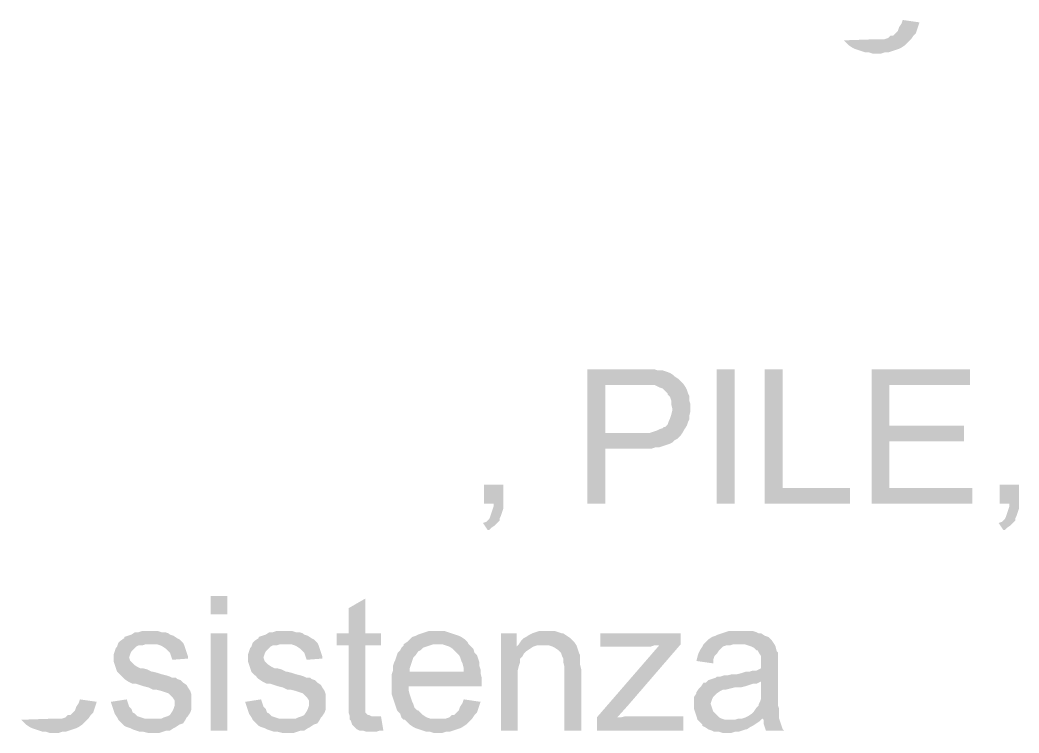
# Model space of a CAD drawing. Header units: millimetres. Extents: x -35.3 to 0.3, y 0.4 to 20.6.
# Drawn here: x -33.551 to -32.857, y 12.025 to 12.52 of the extents above; entities that cross this region are included whole.
import ezdxf

# ---------------------------------------------------------------- set-up
doc = ezdxf.new("R2010")
doc.units = ezdxf.units.MM
doc.layers.add('PDF _Riempimenti solidi', color=7, linetype='Continuous')

msp = doc.modelspace()

# ---------------------------------------------------------------- hatches: boundary and pattern name
at = {"layer": 'PDF _Riempimenti solidi', "transparency": 33554559}
for points in [[(-32.93767, 12.52017), (-32.9385, 12.51767), (-32.94017, 12.51517), (-32.941, 12.51267), (-32.94267, 12.51101), (-32.94433, 12.50934), (-32.946, 12.50934), (-32.94767, 12.50767), (-32.95017, 12.50684), (-32.95517, 12.50684), (-32.97933, 12.50601), (-32.9785, 12.50601), (-32.97683, 12.50434), (-32.97517, 12.50267), (-32.97267, 12.50101), (-32.971, 12.50017), (-32.9685, 12.49934), (-32.966, 12.49851), (-32.9635, 12.49767), (-32.961, 12.49767), (-32.9585, 12.49684), (-32.95267, 12.49684), (-32.95017, 12.49767), (-32.94767, 12.49767), (-32.94517, 12.49851), (-32.94267, 12.49934), (-32.94017, 12.50017), (-32.9385, 12.50101), (-32.936, 12.50267), (-32.93517, 12.50351), (-32.93183, 12.50684), (-32.93017, 12.50934), (-32.9285, 12.51101), (-32.926, 12.51851)], [(-33.121, 12.27767), (-33.15683, 12.27767), (-33.15683, 12.18434), (-33.14433, 12.18434), (-33.14433, 12.22267), (-33.11183, 12.22267), (-33.10933, 12.22351), (-33.10683, 12.22351), (-33.10183, 12.22517), (-33.09933, 12.22601), (-33.09767, 12.22684), (-33.096, 12.22851), (-33.09433, 12.22934), (-33.09267, 12.23101), (-33.09183, 12.23184), (-33.14433, 12.23351), (-33.14433, 12.26684), (-33.12017, 12.26684), (-33.09017, 12.26767), (-33.09183, 12.26934), (-33.0935, 12.27101), (-33.096, 12.27267), (-33.09683, 12.27351), (-33.09933, 12.27517), (-33.10183, 12.27601), (-33.10433, 12.27684), (-33.10767, 12.27684), (-33.11017, 12.27767), (-33.1185, 12.27767)], [(-33.05433, 12.18434), (-33.05433, 12.27767), (-33.06683, 12.27767), (-33.06683, 12.18434)], [(-33.021, 12.27767), (-33.0335, 12.27767), (-33.0335, 12.18434), (-32.97433, 12.18434), (-32.97433, 12.19517), (-33.021, 12.19517)], [(-32.891, 12.27767), (-32.95933, 12.27767), (-32.95933, 12.18434), (-32.88933, 12.18434), (-32.88933, 12.19517), (-32.94683, 12.19517), (-32.94683, 12.22767), (-32.89517, 12.22767), (-32.89517, 12.23851), (-32.94683, 12.23851), (-32.94683, 12.26684), (-32.891, 12.26684)], [(-33.09017, 12.26767), (-33.12017, 12.26684), (-33.11017, 12.26684), (-33.1085, 12.26601), (-33.10683, 12.26517), (-33.10433, 12.26434), (-33.10267, 12.26267), (-33.101, 12.26101), (-33.101, 12.26017), (-33.09933, 12.25851), (-33.0985, 12.25601), (-33.0985, 12.25351), (-33.09767, 12.25017), (-33.09767, 12.24934), (-33.0985, 12.24601), (-33.09933, 12.24351), (-33.10017, 12.24184), (-33.101, 12.23934), (-33.10267, 12.23767), (-33.1035, 12.23767), (-33.10433, 12.23684), (-33.10683, 12.23601), (-33.1085, 12.23517), (-33.111, 12.23434), (-33.1135, 12.23351), (-33.14433, 12.23351), (-33.09183, 12.23184), (-33.09017, 12.23434), (-33.08933, 12.23601), (-33.08767, 12.23851), (-33.08683, 12.24101), (-33.086, 12.24267), (-33.086, 12.24517), (-33.08517, 12.24851), (-33.08517, 12.25351), (-33.086, 12.25601), (-33.086, 12.25934), (-33.08683, 12.26101), (-33.08767, 12.26351), (-33.0885, 12.26517)], [(-33.21517, 12.19767), (-33.2285, 12.19767), (-33.2285, 12.18434), (-33.22183, 12.18434), (-33.22183, 12.18267), (-33.22267, 12.18017), (-33.2235, 12.17767), (-33.22433, 12.17517), (-33.22517, 12.17351), (-33.22683, 12.17184), (-33.22933, 12.17101), (-33.226, 12.16601), (-33.22517, 12.16601), (-33.2235, 12.16767), (-33.221, 12.16934), (-33.21767, 12.17267), (-33.21767, 12.17434), (-33.21683, 12.17601), (-33.216, 12.17851), (-33.21517, 12.18101), (-33.21517, 12.18434)], [(-32.85683, 12.19767), (-32.87017, 12.19767), (-32.87017, 12.18434), (-32.8635, 12.18434), (-32.8635, 12.18267), (-32.86517, 12.17767), (-32.866, 12.17517), (-32.86683, 12.17351), (-32.8685, 12.17184), (-32.871, 12.17101), (-32.86767, 12.16601), (-32.86683, 12.16601), (-32.86517, 12.16767), (-32.86267, 12.16934), (-32.85933, 12.17267), (-32.85933, 12.17434), (-32.8585, 12.17601), (-32.85683, 12.18101), (-32.85683, 12.18434)], [(-33.40683, 12.10767), (-33.40683, 12.12017), (-33.4185, 12.12017), (-33.4185, 12.10767)], [(-33.311, 12.11851), (-33.32267, 12.11184), (-33.32267, 12.09434), (-33.331, 12.09434), (-33.331, 12.08601), (-33.32267, 12.08601), (-33.32267, 12.03934), (-33.32183, 12.03684), (-33.30517, 12.03684), (-33.30683, 12.03684), (-33.3085, 12.03767), (-33.30933, 12.03767), (-33.311, 12.03934), (-33.311, 12.08601), (-33.30017, 12.08601), (-33.30017, 12.09434), (-33.311, 12.09434)], [(-33.461, 12.09601), (-33.466, 12.09601), (-33.4685, 12.09517), (-33.471, 12.09517), (-33.4735, 12.09351), (-33.476, 12.09267), (-33.4785, 12.09184), (-33.4785, 12.09101), (-33.481, 12.08934), (-33.48267, 12.08767), (-33.46017, 12.08684), (-33.456, 12.08684), (-33.4535, 12.08601), (-33.45183, 12.08517), (-33.44933, 12.08351), (-33.44683, 12.08101), (-33.44517, 12.07601), (-33.43433, 12.07684), (-33.43433, 12.07851), (-33.436, 12.08351), (-33.43683, 12.08601), (-33.43767, 12.08767), (-33.4385, 12.08851), (-33.44017, 12.09017), (-33.44183, 12.09101), (-33.44433, 12.09267), (-33.44683, 12.09351), (-33.44767, 12.09434), (-33.45017, 12.09517), (-33.45267, 12.09517), (-33.45517, 12.09601), (-33.45767, 12.09601)], [(-33.40683, 12.02684), (-33.40683, 12.09434), (-33.4185, 12.09434), (-33.4185, 12.02684)], [(-33.36767, 12.09601), (-33.37267, 12.09601), (-33.37517, 12.09517), (-33.37767, 12.09517), (-33.38017, 12.09351), (-33.38267, 12.09267), (-33.38517, 12.09184), (-33.38517, 12.09101), (-33.38767, 12.08934), (-33.38933, 12.08767), (-33.36683, 12.08684), (-33.36267, 12.08684), (-33.36017, 12.08601), (-33.3585, 12.08517), (-33.356, 12.08351), (-33.35517, 12.08267), (-33.3535, 12.08101), (-33.35267, 12.07851), (-33.35183, 12.07601), (-33.341, 12.07684), (-33.341, 12.07851), (-33.34267, 12.08351), (-33.3435, 12.08601), (-33.34433, 12.08767), (-33.34517, 12.08851), (-33.34683, 12.09017), (-33.3485, 12.09101), (-33.351, 12.09267), (-33.3535, 12.09351), (-33.35433, 12.09434), (-33.35683, 12.09517), (-33.35933, 12.09517), (-33.36183, 12.09601), (-33.36433, 12.09601)], [(-33.261, 12.09601), (-33.26683, 12.09601), (-33.26933, 12.09517), (-33.27183, 12.09434), (-33.27433, 12.09351), (-33.276, 12.09267), (-33.2785, 12.09184), (-33.28183, 12.08851), (-33.28433, 12.08684), (-33.25767, 12.08684), (-33.25517, 12.08601), (-33.25267, 12.08517), (-33.25017, 12.08351), (-33.2485, 12.08184), (-33.246, 12.07934), (-33.24517, 12.07767), (-33.24433, 12.07517), (-33.2435, 12.07351), (-33.24267, 12.07017), (-33.24267, 12.06767), (-33.28017, 12.06767), (-33.231, 12.06684), (-33.231, 12.06934), (-33.23183, 12.07184), (-33.23183, 12.07434), (-33.2335, 12.07934), (-33.23517, 12.08101), (-33.236, 12.08351), (-33.23767, 12.08517), (-33.23933, 12.08684), (-33.24017, 12.08851), (-33.24183, 12.09017), (-33.24433, 12.09184), (-33.246, 12.09267), (-33.2485, 12.09351), (-33.251, 12.09434), (-33.2535, 12.09517), (-33.256, 12.09601), (-33.2585, 12.09601)], [(-33.206, 12.09434), (-33.21683, 12.09434), (-33.21683, 12.02684), (-33.20517, 12.02684), (-33.20517, 12.06851), (-33.20433, 12.07184), (-33.2035, 12.07434), (-33.2035, 12.07684), (-33.20183, 12.07851), (-33.201, 12.08017), (-33.19933, 12.08184), (-33.19683, 12.08351), (-33.19433, 12.08517), (-33.206, 12.08517)], [(-33.18433, 12.09601), (-33.19017, 12.09601), (-33.19267, 12.09517), (-33.19517, 12.09434), (-33.19683, 12.09351), (-33.19933, 12.09184), (-33.201, 12.09101), (-33.20267, 12.08934), (-33.20433, 12.08684), (-33.18683, 12.08601), (-33.1835, 12.08601), (-33.181, 12.08517), (-33.17933, 12.08434), (-33.17683, 12.08267), (-33.17517, 12.08101), (-33.17433, 12.07851), (-33.1735, 12.07684), (-33.1735, 12.07434), (-33.17267, 12.07101), (-33.17267, 12.02684), (-33.161, 12.02684), (-33.161, 12.06934), (-33.16183, 12.07267), (-33.16183, 12.07934), (-33.16267, 12.08101), (-33.1635, 12.08351), (-33.16433, 12.08601), (-33.166, 12.08851), (-33.16683, 12.08934), (-33.1685, 12.09101), (-33.171, 12.09267), (-33.1735, 12.09434), (-33.17433, 12.09434), (-33.17933, 12.09601), (-33.18183, 12.09601)], [(-33.09183, 12.09434), (-33.14767, 12.09434), (-33.14767, 12.08517), (-33.11267, 12.08517), (-33.11017, 12.08601), (-33.10683, 12.08601), (-33.09183, 12.08684)], [(-33.05017, 12.09601), (-33.0585, 12.09601), (-33.061, 12.09517), (-33.0635, 12.09434), (-33.066, 12.09351), (-33.06767, 12.09267), (-33.07017, 12.09184), (-33.07267, 12.09017), (-33.07433, 12.08851), (-33.076, 12.08684), (-33.04767, 12.08684), (-33.04517, 12.08601), (-33.04267, 12.08517), (-33.041, 12.08434), (-33.03933, 12.08267), (-33.0385, 12.08267), (-33.03767, 12.08101), (-33.036, 12.07851), (-33.036, 12.07017), (-33.03767, 12.06934), (-33.03933, 12.06851), (-33.04183, 12.06851), (-33.04433, 12.06767), (-33.04683, 12.06767), (-33.04933, 12.06684), (-33.05267, 12.06601), (-33.056, 12.06601), (-33.05933, 12.06517), (-33.06183, 12.06517), (-33.06433, 12.06434), (-33.06683, 12.06434), (-33.06767, 12.06351), (-33.07017, 12.06267), (-33.07267, 12.06184), (-33.036, 12.06101), (-33.036, 12.04934), (-33.03683, 12.04684), (-33.03767, 12.04517), (-33.03767, 12.04434), (-33.03933, 12.04267), (-33.041, 12.04017), (-33.04267, 12.03851), (-33.04517, 12.03684), (-33.04683, 12.03601), (-33.04933, 12.03517), (-33.03517, 12.03517), (-33.03433, 12.03434), (-33.03433, 12.03184), (-33.0335, 12.02934), (-33.03267, 12.02684), (-33.02017, 12.02684), (-33.021, 12.02767), (-33.02183, 12.03017), (-33.0235, 12.03517), (-33.0235, 12.04184), (-33.02433, 12.04434), (-33.02433, 12.08101), (-33.02517, 12.08184), (-33.026, 12.08517), (-33.02683, 12.08684), (-33.0285, 12.08934), (-33.02933, 12.09017), (-33.031, 12.09184), (-33.0335, 12.09267), (-33.036, 12.09434), (-33.03767, 12.09434), (-33.03933, 12.09517), (-33.04183, 12.09601), (-33.04767, 12.09601)], [(-33.48267, 12.08767), (-33.4835, 12.08517), (-33.48433, 12.08434), (-33.48517, 12.08184), (-33.486, 12.07934), (-33.486, 12.07517), (-33.48517, 12.07267), (-33.48433, 12.07017), (-33.4835, 12.06767), (-33.48017, 12.06434), (-33.4785, 12.06267), (-33.476, 12.06101), (-33.47433, 12.06017), (-33.47267, 12.05934), (-33.47017, 12.05934), (-33.46767, 12.05851), (-33.46517, 12.05767), (-33.46183, 12.05684), (-33.4585, 12.05517), (-33.456, 12.05517), (-33.45267, 12.05434), (-33.45017, 12.05351), (-33.44767, 12.05267), (-33.44683, 12.05184), (-33.44517, 12.05017), (-33.4435, 12.04767), (-33.4435, 12.04434), (-33.44433, 12.04184), (-33.44517, 12.04017), (-33.44683, 12.03767), (-33.4485, 12.03684), (-33.451, 12.03601), (-33.45267, 12.03517), (-33.4585, 12.03517), (-33.48267, 12.03434), (-33.481, 12.03267), (-33.47933, 12.03101), (-33.4785, 12.03017), (-33.47683, 12.02934), (-33.47433, 12.02851), (-33.47267, 12.02767), (-33.47017, 12.02684), (-33.46767, 12.02601), (-33.46517, 12.02601), (-33.46183, 12.02517), (-33.45433, 12.02517), (-33.45183, 12.02601), (-33.44933, 12.02684), (-33.44683, 12.02684), (-33.44433, 12.02851), (-33.44267, 12.02934), (-33.44017, 12.03101), (-33.43767, 12.03184), (-33.436, 12.03434), (-33.43517, 12.03601), (-33.43433, 12.03684), (-33.43267, 12.03934), (-33.43183, 12.04184), (-33.43183, 12.05184), (-33.43267, 12.05434), (-33.43433, 12.05684), (-33.43517, 12.05851), (-33.43767, 12.06017), (-33.43933, 12.06184), (-33.44183, 12.06267), (-33.44267, 12.06351), (-33.44517, 12.06351), (-33.44683, 12.06434), (-33.44933, 12.06517), (-33.45267, 12.06601), (-33.45517, 12.06684), (-33.4585, 12.06767), (-33.45933, 12.06767), (-33.46267, 12.06934), (-33.466, 12.07017), (-33.46767, 12.07017), (-33.46933, 12.07101), (-33.47183, 12.07267), (-33.4735, 12.07434), (-33.47433, 12.07517), (-33.47517, 12.07767), (-33.47433, 12.08017), (-33.4735, 12.08184), (-33.471, 12.08434), (-33.47017, 12.08517), (-33.4685, 12.08601), (-33.466, 12.08601), (-33.4635, 12.08684), (-33.46017, 12.08684)], [(-33.38933, 12.08767), (-33.39017, 12.08517), (-33.391, 12.08434), (-33.39183, 12.08184), (-33.39267, 12.07934), (-33.39267, 12.07517), (-33.391, 12.07017), (-33.39017, 12.06767), (-33.38683, 12.06434), (-33.38517, 12.06267), (-33.38267, 12.06101), (-33.37933, 12.05934), (-33.37683, 12.05934), (-33.37183, 12.05767), (-33.3685, 12.05684), (-33.36517, 12.05517), (-33.36267, 12.05517), (-33.35933, 12.05434), (-33.35683, 12.05351), (-33.35433, 12.05267), (-33.3535, 12.05184), (-33.35183, 12.05017), (-33.35017, 12.04767), (-33.35017, 12.04434), (-33.351, 12.04184), (-33.35183, 12.04017), (-33.3535, 12.03767), (-33.35517, 12.03684), (-33.35767, 12.03601), (-33.35933, 12.03517), (-33.36517, 12.03517), (-33.38933, 12.03434), (-33.38767, 12.03267), (-33.38517, 12.03017), (-33.3835, 12.02934), (-33.381, 12.02851), (-33.37933, 12.02767), (-33.37683, 12.02684), (-33.37433, 12.02601), (-33.37183, 12.02601), (-33.3685, 12.02517), (-33.361, 12.02517), (-33.3585, 12.02601), (-33.356, 12.02684), (-33.3535, 12.02684), (-33.351, 12.02851), (-33.34933, 12.02934), (-33.34683, 12.03101), (-33.34433, 12.03184), (-33.34267, 12.03434), (-33.34183, 12.03601), (-33.341, 12.03684), (-33.33933, 12.03934), (-33.3385, 12.04184), (-33.3385, 12.05184), (-33.33933, 12.05434), (-33.341, 12.05684), (-33.34183, 12.05851), (-33.34433, 12.06017), (-33.346, 12.06184), (-33.3485, 12.06267), (-33.34933, 12.06351), (-33.35183, 12.06351), (-33.3535, 12.06434), (-33.356, 12.06517), (-33.35933, 12.06601), (-33.36183, 12.06684), (-33.36517, 12.06767), (-33.366, 12.06767), (-33.36933, 12.06934), (-33.37267, 12.07017), (-33.37433, 12.07017), (-33.376, 12.07101), (-33.3785, 12.07267), (-33.38017, 12.07434), (-33.381, 12.07517), (-33.38183, 12.07767), (-33.381, 12.08017), (-33.38017, 12.08184), (-33.37767, 12.08434), (-33.37683, 12.08517), (-33.37517, 12.08601), (-33.37267, 12.08601), (-33.37017, 12.08684), (-33.36683, 12.08684)], [(-33.28433, 12.08684), (-33.28433, 12.08601), (-33.286, 12.08434), (-33.28683, 12.08267), (-33.2885, 12.08101), (-33.29017, 12.07601), (-33.291, 12.07434), (-33.29183, 12.07184), (-33.29183, 12.06851), (-33.29267, 12.06601), (-33.29267, 12.05184), (-33.29183, 12.04934), (-33.291, 12.04684), (-33.29017, 12.04434), (-33.28933, 12.04184), (-33.2885, 12.04017), (-33.28683, 12.03851), (-33.286, 12.03601), (-33.28433, 12.03434), (-33.26017, 12.03517), (-33.266, 12.03517), (-33.2685, 12.03601), (-33.271, 12.03767), (-33.27267, 12.03934), (-33.27433, 12.04101), (-33.27517, 12.04101), (-33.27683, 12.04267), (-33.27767, 12.04517), (-33.2785, 12.04684), (-33.27933, 12.04934), (-33.28017, 12.05184), (-33.281, 12.05517), (-33.281, 12.05767), (-33.23017, 12.05767), (-33.23017, 12.06351), (-33.231, 12.06684), (-33.28017, 12.06767), (-33.28017, 12.07017), (-33.2785, 12.07517), (-33.27767, 12.07767), (-33.276, 12.07934), (-33.27433, 12.08184), (-33.27267, 12.08267), (-33.271, 12.08434), (-33.2685, 12.08517), (-33.266, 12.08601), (-33.2635, 12.08684), (-33.261, 12.08684)], [(-33.20433, 12.08684), (-33.206, 12.08517), (-33.19433, 12.08517), (-33.19183, 12.08601), (-33.18683, 12.08601)], [(-33.09183, 12.08684), (-33.10683, 12.08601), (-33.15017, 12.03601), (-33.15017, 12.02684), (-33.136, 12.03601), (-33.1285, 12.04434)], [(-33.076, 12.08684), (-33.07683, 12.08517), (-33.0785, 12.08267), (-33.07933, 12.08101), (-33.08017, 12.07851), (-33.081, 12.07517), (-33.06933, 12.07351), (-33.06933, 12.07601), (-33.0685, 12.07851), (-33.06683, 12.08017), (-33.06517, 12.08267), (-33.06433, 12.08351), (-33.06267, 12.08517), (-33.06017, 12.08601), (-33.05767, 12.08601), (-33.05517, 12.08684), (-33.05183, 12.08684)], [(-33.07267, 12.06184), (-33.07433, 12.06017), (-33.076, 12.06017), (-33.07767, 12.05767), (-33.07933, 12.05601), (-33.081, 12.05351), (-33.081, 12.05267), (-33.08267, 12.05017), (-33.08267, 12.04184), (-33.08183, 12.03934), (-33.08017, 12.03434), (-33.0785, 12.03267), (-33.07683, 12.03101), (-33.07683, 12.03017), (-33.07517, 12.02934), (-33.07267, 12.02767), (-33.07017, 12.02684), (-33.0685, 12.02601), (-33.06517, 12.02601), (-33.06267, 12.02517), (-33.05683, 12.02517), (-33.05433, 12.02601), (-33.05183, 12.02601), (-33.04933, 12.02684), (-33.04683, 12.02767), (-33.046, 12.02767), (-33.0435, 12.02934), (-33.04183, 12.03017), (-33.03933, 12.03184), (-33.03683, 12.03351), (-33.05683, 12.03434), (-33.061, 12.03434), (-33.0635, 12.03517), (-33.06517, 12.03601), (-33.06767, 12.03851), (-33.06933, 12.04017), (-33.07017, 12.04267), (-33.071, 12.04517), (-33.071, 12.04601), (-33.07017, 12.04851), (-33.06933, 12.05017), (-33.0685, 12.05101), (-33.06683, 12.05267), (-33.06433, 12.05434), (-33.06267, 12.05517), (-33.061, 12.05517), (-33.05767, 12.05601), (-33.05433, 12.05684), (-33.05017, 12.05684), (-33.04683, 12.05767), (-33.04433, 12.05851), (-33.04183, 12.05934), (-33.03933, 12.05934), (-33.036, 12.06101)], [(-33.50933, 12.04851), (-33.51017, 12.04601), (-33.51183, 12.04351), (-33.51267, 12.04101), (-33.516, 12.03767), (-33.51767, 12.03767), (-33.51933, 12.03601), (-33.52183, 12.03517), (-33.52683, 12.03517), (-33.551, 12.03434), (-33.55017, 12.03434), (-33.54683, 12.03101), (-33.54433, 12.02934), (-33.54267, 12.02851), (-33.54017, 12.02767), (-33.53767, 12.02684), (-33.53517, 12.02601), (-33.53267, 12.02601), (-33.53017, 12.02517), (-33.52433, 12.02517), (-33.52183, 12.02601), (-33.51933, 12.02601), (-33.51683, 12.02684), (-33.51433, 12.02767), (-33.51183, 12.02851), (-33.51017, 12.02934), (-33.50767, 12.03101), (-33.50683, 12.03184), (-33.50517, 12.03351), (-33.5035, 12.03517), (-33.50183, 12.03767), (-33.50017, 12.03934), (-33.49933, 12.04184), (-33.4985, 12.04434), (-33.49767, 12.04684)], [(-33.47683, 12.04851), (-33.48767, 12.04684), (-33.48767, 12.04601), (-33.48683, 12.04351), (-33.486, 12.04101), (-33.48517, 12.03851), (-33.4835, 12.03601), (-33.48267, 12.03434), (-33.4585, 12.03517), (-33.46433, 12.03517), (-33.46683, 12.03601), (-33.46933, 12.03684), (-33.471, 12.03851), (-33.47267, 12.03934), (-33.4735, 12.04184), (-33.47517, 12.04351), (-33.476, 12.04601)], [(-33.3835, 12.04851), (-33.39433, 12.04684), (-33.39433, 12.04601), (-33.3935, 12.04351), (-33.39183, 12.03851), (-33.39017, 12.03601), (-33.38933, 12.03434), (-33.36517, 12.03517), (-33.371, 12.03517), (-33.3735, 12.03601), (-33.376, 12.03684), (-33.37767, 12.03851), (-33.37933, 12.03934), (-33.38017, 12.04184), (-33.38183, 12.04351), (-33.38267, 12.04601)], [(-33.24267, 12.04851), (-33.2435, 12.04601), (-33.24517, 12.04351), (-33.246, 12.04101), (-33.24767, 12.03934), (-33.24933, 12.03767), (-33.251, 12.03767), (-33.25267, 12.03601), (-33.25517, 12.03517), (-33.26017, 12.03517), (-33.28433, 12.03434), (-33.2835, 12.03434), (-33.28017, 12.03101), (-33.27767, 12.02934), (-33.276, 12.02851), (-33.2735, 12.02767), (-33.271, 12.02684), (-33.2685, 12.02601), (-33.266, 12.02601), (-33.2635, 12.02517), (-33.25767, 12.02517), (-33.25517, 12.02601), (-33.25267, 12.02601), (-33.25017, 12.02684), (-33.24767, 12.02767), (-33.24517, 12.02851), (-33.2435, 12.02934), (-33.241, 12.03101), (-33.23683, 12.03517), (-33.23517, 12.03767), (-33.2335, 12.03934), (-33.23267, 12.04184), (-33.23183, 12.04434), (-33.231, 12.04684)], [(-33.30017, 12.03684), (-33.32183, 12.03684), (-33.32183, 12.03434), (-33.321, 12.03351), (-33.32017, 12.03101), (-33.3185, 12.02934), (-33.31683, 12.02767), (-33.31517, 12.02684), (-33.31267, 12.02684), (-33.31017, 12.02601), (-33.3035, 12.02601), (-33.301, 12.02684), (-33.2985, 12.02684)], [(-33.09017, 12.03684), (-33.13017, 12.03684), (-33.1335, 12.03601), (-33.136, 12.03601), (-33.15017, 12.02684), (-33.09017, 12.02684)], [(-33.04933, 12.03517), (-33.05183, 12.03517), (-33.05433, 12.03434), (-33.05683, 12.03434), (-33.03683, 12.03351), (-33.03517, 12.03517)]]:
    msp.add_hatch(color=256, dxfattribs=at).paths.add_polyline_path(points)

doc.saveas('drawing.dxf')
